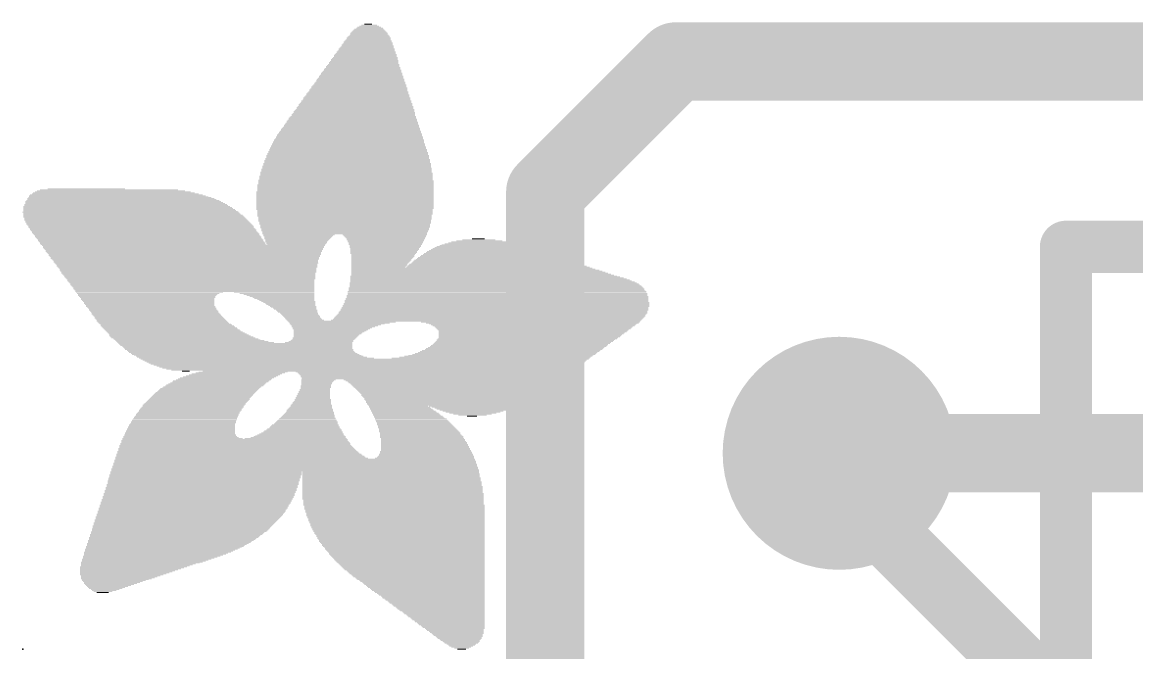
# Model space of a CAD drawing. Extents: x -9.6 to 36.9, y -15 to 36.6.
# Drawn here: x 1.522 to 5.856, y 13.067 to 15.519 of the extents above; entities that cross this region are included whole.
import ezdxf

# ---------------------------------------------------------------- set-up
doc = ezdxf.new("R2010")
doc.units = 0
for name, color, linetype in [('1', 12, 'CONTINUOUS'), ('16', 132, 'CONTINUOUS'), ('18', 110, 'CONTINUOUS'), ('21', 53, 'CONTINUOUS'), ('23', 53, 'CONTINUOUS')]:
    doc.layers.add(name, color=color, linetype=linetype)

# ---------------------------------------------------------------- blocks, each defined once
blk = doc.blocks.new('RECT')
blk.add_solid([(-0.5, -0.5), (0.5, -0.5), (-0.5, 0.5), (0.5, 0.5)])
blk = doc.blocks.new('ROUNDV')
at = {"const_width": 0.5}
blk.add_lwpolyline([(0, -0.25, 1), (0, 0.25, 1), (0, -0.25)], format="xyb", dxfattribs=at)

msp = doc.modelspace()

# ---------------------------------------------------------------- linework, layer by layer
at = {"layer": '1', "const_width": 0.3048}
for points in [[(3.556, 14.859), (4.064, 15.367)], [(4.064, 15.367), (6.892, 15.367)], [(3.556, 12.89), (3.556, 14.859)], [(4.699, 13.843), (6.384, 13.843)]]:
    msp.add_lwpolyline(points, dxfattribs=at)
at = {"layer": '1', "const_width": 0.1524}
for points in [[(4.064, 15.4432, 1), (4.064, 15.2908)], [(4.1179, 15.3131, 1), (4.0101, 15.4209)], [(3.6322, 14.859, 1), (3.4798, 14.859)], [(3.5021, 14.9129, 1), (3.6099, 14.8051)], [(4.699, 13.9192, 1), (4.699, 13.7668)]]:
    msp.add_lwpolyline(points, format="xyb", dxfattribs=at)
at = {"layer": '16', "const_width": 0.254}
for points in [[(4.699, 13.843), (4.699, 13.716)], [(4.699, 13.716), (5.715, 12.7)]]:
    msp.add_lwpolyline(points, dxfattribs=at)
at = {"layer": '16', "const_width": 0.127}
for points in [[(4.7625, 13.843, 1), (4.6355, 13.843)], [(4.7439, 13.7609, 1), (4.6541, 13.6711)], [(4.6355, 13.716, 1), (4.7625, 13.716)]]:
    msp.add_lwpolyline(points, format="xyb", dxfattribs=at)
at = {"layer": '21', "const_width": 0.2032}
for points in [[(5.581, 14.646), (9.391, 14.646)], [(5.581, 12.868), (5.581, 14.646)]]:
    msp.add_lwpolyline(points, dxfattribs=at)
at = {"layer": '21', "const_width": 0.1016}
for points in [[(5.581, 14.6968, 1), (5.581, 14.5952)], [(5.6318, 14.646, 1), (5.5302, 14.646)]]:
    msp.add_lwpolyline(points, format="xyb", dxfattribs=at)
at = {"layer": '23'}
msp.add_point((1.524, 13.081), dxfattribs=at)

# ---------------------------------------------------------------- block references
at = {"layer": '18', "xscale": 0.9064, "yscale": 0.9064}
msp.add_blockref('ROUNDV', (4.699, 13.843), dxfattribs=at)
msp.add_blockref('ROUNDV', (4.699, 13.843), dxfattribs=at)
at = {"layer": '21'}
for p, xscale, yscale in [((2.8708, 15.4775), 0.1448, 0.0038), ((2.8708, 15.4737), 0.1448, 0.0038), ((2.8709, 15.4813), 0.1371, 0.0038), ((2.8709, 15.4851), 0.1295, 0.0038), ((2.8709, 15.4889), 0.1219, 0.0038), ((2.8709, 15.4927), 0.1143, 0.0038), ((2.8728, 15.4965), 0.1029, 0.0038), ((2.8709, 15.5004), 0.0915, 0.0039), ((2.8708, 15.5042), 0.0762, 0.0038), ((2.8709, 15.508), 0.0609, 0.0038), ((2.8671, 15.5118), 0.0305, 0.0038), ((2.8633, 15.4318), 0.1981, 0.0038), ((2.8652, 15.428), 0.2019, 0.0038), ((2.8652, 15.4356), 0.1943, 0.0038), ((2.8652, 15.4432), 0.1867, 0.0038), ((2.8671, 15.4394), 0.1905, 0.0038), ((2.8671, 15.447), 0.1829, 0.0038), ((2.8671, 15.4508), 0.1753, 0.0038), ((2.869, 15.4584), 0.1715, 0.0038), ((2.869, 15.4546), 0.1715, 0.0038), ((2.8689, 15.4623), 0.1638, 0.0039), ((2.8708, 15.4661), 0.16, 0.0038), ((2.8708, 15.4699), 0.1524, 0.0038), ((2.8556, 15.3899), 0.2438, 0.0038), ((2.8556, 15.3861), 0.2438, 0.0039), ((2.8575, 15.3937), 0.24, 0.0038), ((2.8575, 15.3975), 0.2324, 0.0038), ((2.8594, 15.4051), 0.2286, 0.0038), ((2.8594, 15.4013), 0.2286, 0.0038), ((2.8594, 15.4089), 0.221, 0.0038), ((2.8613, 15.4165), 0.2172, 0.0038), ((2.8613, 15.4127), 0.2172, 0.0038), ((2.8613, 15.4203), 0.2096, 0.0038), ((2.8632, 15.4242), 0.2058, 0.0039), ((2.8461, 15.3403), 0.2934, 0.0038), ((2.846, 15.348), 0.2857, 0.0039), ((2.848, 15.3441), 0.2896, 0.0038), ((2.8479, 15.3518), 0.2819, 0.0038), ((2.8498, 15.3556), 0.2781, 0.0038), ((2.8498, 15.3632), 0.2705, 0.0038), ((2.8498, 15.3594), 0.2705, 0.0038), ((2.8518, 15.367), 0.2667, 0.0038), ((2.8518, 15.3746), 0.2591, 0.0038), ((2.8537, 15.3708), 0.2629, 0.0038), ((2.8537, 15.3784), 0.2552, 0.0038), ((2.8556, 15.3822), 0.2514, 0.0038), ((2.8384, 15.2984), 0.3391, 0.0038), ((2.8384, 15.3022), 0.3315, 0.0038), ((2.8403, 15.3099), 0.3277, 0.0039), ((2.8403, 15.306), 0.3277, 0.0038), ((2.8403, 15.3137), 0.3201, 0.0038), ((2.8422, 15.3213), 0.3163, 0.0038), ((2.8422, 15.3175), 0.3163, 0.0038), ((2.8423, 15.3251), 0.3086, 0.0038), ((2.8442, 15.3289), 0.3048, 0.0038), ((2.8442, 15.3365), 0.2972, 0.0038), ((2.8461, 15.3327), 0.301, 0.0038), ((2.8289, 15.2565), 0.381, 0.0038), ((2.8308, 15.2603), 0.3772, 0.0038), ((2.8308, 15.2679), 0.3696, 0.0038), ((2.8327, 15.2641), 0.3734, 0.0038), ((2.8328, 15.2718), 0.3657, 0.0039), ((2.8347, 15.2756), 0.3619, 0.0038), ((2.8347, 15.2832), 0.3543, 0.0038), ((2.8347, 15.2794), 0.3543, 0.0038), ((2.8366, 15.287), 0.3505, 0.0038), ((2.8366, 15.2946), 0.3429, 0.0038), ((2.8366, 15.2908), 0.3429, 0.0038), ((2.8213, 15.2146), 0.4268, 0.0038), ((2.8213, 15.2108), 0.4268, 0.0038), ((2.8214, 15.2184), 0.4191, 0.0038), ((2.8233, 15.226), 0.4153, 0.0038), ((2.8233, 15.2222), 0.4153, 0.0038), ((2.8232, 15.2298), 0.4076, 0.0038), ((2.8251, 15.2337), 0.4038, 0.0039), ((2.8251, 15.2413), 0.3962, 0.0038), ((2.827, 15.2375), 0.4, 0.0038), ((2.827, 15.2451), 0.3924, 0.0038), ((2.8289, 15.2489), 0.3886, 0.0038), ((2.8289, 15.2527), 0.381, 0.0038), ((2.8118, 15.1727), 0.4686, 0.0038), ((2.8137, 15.1689), 0.4724, 0.0038), ((2.8137, 15.1765), 0.4648, 0.0038), ((2.8156, 15.1803), 0.461, 0.0038), ((2.8156, 15.1879), 0.4534, 0.0038), ((2.8156, 15.1841), 0.4534, 0.0038), ((2.8175, 15.1917), 0.4496, 0.0038), ((2.8175, 15.1994), 0.442, 0.0038), ((2.8175, 15.1956), 0.442, 0.0039), ((2.8194, 15.2032), 0.4382, 0.0038), ((2.8194, 15.207), 0.4306, 0.0038), ((2.8041, 15.127), 0.5143, 0.0038), ((2.8041, 15.1346), 0.5067, 0.0038), ((2.806, 15.1308), 0.5105, 0.0038), ((2.806, 15.1384), 0.5029, 0.0038), ((2.806, 15.146), 0.4953, 0.0038), ((2.8079, 15.1422), 0.4991, 0.0038), ((2.8079, 15.1498), 0.4915, 0.0038), ((2.8098, 15.1536), 0.4877, 0.0038), ((2.8098, 15.1613), 0.4801, 0.0038), ((2.8098, 15.1575), 0.4801, 0.0039), ((2.8118, 15.1651), 0.4762, 0.0038), ((2.7947, 15.0813), 0.5639, 0.0039), ((2.7966, 15.0851), 0.5601, 0.0038), ((2.7966, 15.0927), 0.5525, 0.0038), ((2.7966, 15.0889), 0.5525, 0.0038), ((2.7985, 15.0965), 0.5487, 0.0038), ((2.7985, 15.1041), 0.5411, 0.0038), ((2.7985, 15.1003), 0.5411, 0.0038), ((2.8004, 15.1079), 0.5373, 0.0038), ((2.8004, 15.1117), 0.5295, 0.0038), ((2.8023, 15.1194), 0.5257, 0.0039), ((2.8023, 15.1155), 0.5257, 0.0038), ((2.8023, 15.1232), 0.5181, 0.0038), ((2.7889, 15.0393), 0.5982, 0.0038), ((2.7908, 15.047), 0.5944, 0.0038), ((2.7908, 15.0432), 0.5944, 0.0039), ((2.7909, 15.0546), 0.5867, 0.0038), ((2.7909, 15.0508), 0.5867, 0.0038), ((2.7928, 15.0622), 0.5829, 0.0038), ((2.7928, 15.0584), 0.5829, 0.0038), ((2.7928, 15.066), 0.5753, 0.0038), ((2.7947, 15.0736), 0.5715, 0.0038), ((2.7947, 15.0698), 0.5715, 0.0038), ((2.7947, 15.0774), 0.5639, 0.0038), ((2.787, 15.0012), 0.6324, 0.0038), ((2.787, 14.9974), 0.6324, 0.0038), ((2.787, 14.9936), 0.6324, 0.0038), ((2.787, 15.0089), 0.6248, 0.0038), ((2.787, 15.0051), 0.6248, 0.0039), ((2.787, 15.0165), 0.6172, 0.0038), ((2.7889, 15.0127), 0.621, 0.0038), ((2.7889, 15.0241), 0.6134, 0.0038), ((2.7889, 15.0203), 0.6134, 0.0038), ((2.7889, 15.0317), 0.6058, 0.0038), ((2.7889, 15.0279), 0.6058, 0.0038), ((2.7908, 15.0355), 0.602, 0.0038), ((2.7832, 14.9593), 0.6554, 0.0038), ((2.7832, 14.9555), 0.6554, 0.0038), ((2.7851, 14.9517), 0.6592, 0.0038), ((2.7852, 14.9708), 0.6515, 0.0038), ((2.7852, 14.967), 0.6515, 0.0039), ((2.7852, 14.9631), 0.6515, 0.0038), ((2.7852, 14.9822), 0.6439, 0.0038), ((2.7852, 14.9784), 0.6439, 0.0038), ((2.7852, 14.9746), 0.6439, 0.0038), ((2.7851, 14.9898), 0.6362, 0.0038), ((2.7871, 14.986), 0.6401, 0.0038), ((2.7813, 14.9212), 0.6744, 0.0038), ((2.7813, 14.9174), 0.6744, 0.0038), ((2.7813, 14.9136), 0.6744, 0.0038), ((2.7813, 14.9098), 0.6744, 0.0038), ((2.7813, 14.9365), 0.6668, 0.0038), ((2.7832, 14.9327), 0.6706, 0.0038), ((2.7832, 14.9289), 0.6706, 0.0039), ((2.7832, 14.925), 0.6706, 0.0038), ((2.7832, 14.9479), 0.663, 0.0038), ((2.7832, 14.9441), 0.663, 0.0038), ((2.7832, 14.9403), 0.663, 0.0038), ((1.8669, 14.8641), 0.5754, 0.0038), ((1.8593, 14.8679), 0.5372, 0.0038), ((1.7717, 14.8717), 0.3009, 0.0038), ((2.7794, 14.8869), 0.6858, 0.0038), ((2.7794, 14.8831), 0.6858, 0.0038), ((2.7794, 14.8793), 0.6858, 0.0038), ((2.7794, 14.8755), 0.6858, 0.0038), ((2.7794, 14.8717), 0.6858, 0.0038), ((2.7794, 14.8679), 0.6858, 0.0038), ((2.7794, 14.8641), 0.6858, 0.0038), ((2.7794, 14.906), 0.6782, 0.0038), ((2.7813, 14.9022), 0.682, 0.0038), ((2.7813, 14.8984), 0.682, 0.0038), ((2.7813, 14.8946), 0.682, 0.0038), ((2.7813, 14.8908), 0.682, 0.0039), ((1.9145, 14.8222), 0.762, 0.0038), ((1.9126, 14.826), 0.7506, 0.0038), ((1.905, 14.8336), 0.7278, 0.0038), ((1.9088, 14.8298), 0.7354, 0.0038), ((1.9012, 14.8374), 0.7124, 0.0038), ((1.8917, 14.845), 0.6858, 0.0038), ((1.8974, 14.8412), 0.6972, 0.0038), ((1.8879, 14.8488), 0.6705, 0.0038), ((1.8841, 14.8527), 0.6477, 0.0039), ((1.8784, 14.8565), 0.6287, 0.0038), ((1.8745, 14.8603), 0.6058, 0.0038), ((2.7775, 14.8603), 0.6896, 0.0038), ((2.7775, 14.8565), 0.6896, 0.0038), ((2.7775, 14.8527), 0.6896, 0.0039), ((2.7775, 14.8488), 0.6896, 0.0038), ((2.7775, 14.845), 0.6896, 0.0038), ((2.7775, 14.8412), 0.6896, 0.0038), ((2.7775, 14.8374), 0.6896, 0.0038), ((2.7775, 14.8336), 0.6896, 0.0038), ((2.7775, 14.8298), 0.6896, 0.0038), ((2.7775, 14.826), 0.6896, 0.0038), ((2.7775, 14.8222), 0.6896, 0.0038), ((1.9431, 14.7803), 0.842, 0.0038), ((1.9279, 14.8031), 0.8039, 0.0038), ((1.9317, 14.7993), 0.8115, 0.0038), ((1.9336, 14.7955), 0.8153, 0.0038), ((1.9374, 14.7917), 0.823, 0.0038), ((1.9393, 14.7879), 0.8268, 0.0038), ((1.9431, 14.7841), 0.8344, 0.0038), ((1.9241, 14.8107), 0.7887, 0.0038), ((1.926, 14.8069), 0.7925, 0.0038), ((1.9183, 14.8184), 0.7696, 0.0038), ((1.9222, 14.8146), 0.7773, 0.0039), ((2.7775, 14.8184), 0.6896, 0.0038), ((2.7775, 14.8146), 0.6896, 0.0039), ((2.7775, 14.8107), 0.6896, 0.0038), ((2.7775, 14.8069), 0.6896, 0.0038), ((2.7775, 14.8031), 0.6896, 0.0038), ((2.7775, 14.7993), 0.6896, 0.0038), ((2.7775, 14.7955), 0.6896, 0.0038), ((2.7756, 14.7917), 0.6858, 0.0038), ((2.7775, 14.7879), 0.682, 0.0038), ((2.7775, 14.7841), 0.682, 0.0038), ((2.7775, 14.7803), 0.682, 0.0038), ((1.9469, 14.7765), 0.842, 0.0039), ((1.9488, 14.7726), 0.8458, 0.0038), ((1.9526, 14.7688), 0.8534, 0.0038), ((1.9546, 14.765), 0.8573, 0.0038), ((1.9565, 14.7612), 0.8611, 0.0038), ((1.9603, 14.7574), 0.8611, 0.0038), ((1.9622, 14.7536), 0.8649, 0.0038), ((1.9641, 14.7498), 0.8687, 0.0038), ((1.9679, 14.746), 0.8687, 0.0038), ((1.9698, 14.7422), 0.8725, 0.0038), ((1.9736, 14.7384), 0.8725, 0.0039), ((1.9755, 14.7345), 0.8763, 0.0038), ((2.7775, 14.7765), 0.682, 0.0039), ((2.7775, 14.7726), 0.682, 0.0038), ((2.7756, 14.7688), 0.6782, 0.0038), ((2.7756, 14.765), 0.6782, 0.0038), ((2.7775, 14.7612), 0.6744, 0.0038), ((2.7775, 14.7574), 0.6744, 0.0038), ((2.7775, 14.7536), 0.6744, 0.0038), ((2.7756, 14.7498), 0.6706, 0.0038), ((2.7756, 14.746), 0.6706, 0.0038), ((2.7775, 14.7422), 0.6668, 0.0038), ((2.7775, 14.7384), 0.6668, 0.0039), ((2.7756, 14.7345), 0.663, 0.0038), ((1.9793, 14.7307), 0.8763, 0.0038), ((1.9832, 14.7269), 0.8763, 0.0038), ((1.9832, 14.7231), 0.8763, 0.0038), ((1.9869, 14.7193), 0.8763, 0.0038), ((1.9908, 14.7155), 0.8763, 0.0038), ((1.9927, 14.7117), 0.8801, 0.0038), ((1.9946, 14.7079), 0.8763, 0.0038), ((1.9984, 14.7041), 0.8763, 0.0038), ((2.0003, 14.7003), 0.8801, 0.0039), ((2.004, 14.6964), 0.8801, 0.0038), ((2.0059, 14.6926), 0.8763, 0.0038), ((2.7755, 14.7193), 0.6553, 0.0038), ((2.7775, 14.7307), 0.6592, 0.0038), ((2.7775, 14.7269), 0.6592, 0.0038), ((2.7775, 14.7231), 0.6592, 0.0038), ((2.7774, 14.7155), 0.6515, 0.0038), ((2.7774, 14.7117), 0.6515, 0.0038), ((2.7755, 14.7079), 0.6477, 0.0038), ((2.7774, 14.7041), 0.6439, 0.0038), ((2.7755, 14.7003), 0.6401, 0.0039), ((2.7755, 14.6964), 0.6401, 0.0038), ((2.5985, 14.6926), 0.2781, 0.0038), ((2.9318, 14.6926), 0.3276, 0.0038), ((2.0097, 14.6888), 0.8763, 0.0038), ((2.0116, 14.685), 0.8801, 0.0038), ((2.0135, 14.6812), 0.8763, 0.0038), ((2.0173, 14.6774), 0.8763, 0.0038), ((2.0213, 14.6736), 0.8763, 0.0038), ((2.0213, 14.6698), 0.8763, 0.0038), ((2.0251, 14.666), 0.8763, 0.0038), ((2.0289, 14.6622), 0.8763, 0.0039), ((2.0289, 14.6583), 0.8763, 0.0038), ((2.0327, 14.6545), 0.8763, 0.0038), ((2.1488, 14.6507), 1.1011, 0.0038), ((2.1488, 14.6469), 1.0935, 0.0038), ((2.5947, 14.6888), 0.2705, 0.0038), ((2.5947, 14.685), 0.2629, 0.0038), ((2.5927, 14.6812), 0.259, 0.0038), ((2.5908, 14.6774), 0.2552, 0.0038), ((2.5908, 14.6736), 0.2476, 0.0038), ((2.5889, 14.6698), 0.2438, 0.0038), ((2.587, 14.666), 0.24, 0.0038), ((2.5889, 14.6622), 0.2362, 0.0039), ((2.587, 14.6583), 0.2324, 0.0038), ((2.587, 14.6545), 0.2248, 0.0038), ((2.9318, 14.6888), 0.32, 0.0038), ((2.9337, 14.685), 0.3162, 0.0038), ((2.9337, 14.6812), 0.3086, 0.0038), ((2.9356, 14.6774), 0.3048, 0.0038), ((2.9337, 14.6736), 0.301, 0.0038), ((2.9356, 14.6698), 0.2972, 0.0038), ((2.9337, 14.666), 0.2934, 0.0038), ((2.9356, 14.6622), 0.2896, 0.0039), ((2.9337, 14.6583), 0.2858, 0.0038), ((2.9337, 14.6545), 0.2858, 0.0038), ((2.9337, 14.6507), 0.2782, 0.0038), ((2.9337, 14.6469), 0.2782, 0.0038), ((3.3052, 14.6469), 0.3429, 0.0038), ((3.3052, 14.6507), 0.32, 0.0038), ((3.3033, 14.6545), 0.301, 0.0038), ((3.3033, 14.6583), 0.2781, 0.0038), ((3.3033, 14.6622), 0.2477, 0.0039), ((3.2995, 14.666), 0.2171, 0.0038), ((3.2995, 14.6698), 0.1791, 0.0038), ((3.2976, 14.6736), 0.1295, 0.0038), ((3.2957, 14.6774), 0.0495, 0.0038), ((2.1488, 14.6431), 1.0935, 0.0038), ((2.1488, 14.6393), 1.0859, 0.0038), ((2.1507, 14.6355), 1.0821, 0.0038), ((2.1507, 14.6317), 1.0745, 0.0038), ((2.1507, 14.6279), 1.0745, 0.0038), ((2.1507, 14.6241), 1.0668, 0.0039), ((2.1526, 14.6202), 1.0629, 0.0038), ((2.1545, 14.6164), 1.0591, 0.0038), ((2.1526, 14.6126), 1.0553, 0.0038), ((2.1545, 14.6088), 1.0515, 0.0038), ((2.1545, 14.605), 1.0439, 0.0038), ((2.9318, 14.6431), 0.2744, 0.0038), ((2.9318, 14.6393), 0.2667, 0.0038), ((2.9318, 14.6355), 0.2667, 0.0038), ((2.9299, 14.6317), 0.2629, 0.0038), ((2.928, 14.6279), 0.2591, 0.0038), ((2.928, 14.6241), 0.2591, 0.0039), ((2.9261, 14.6202), 0.2553, 0.0038), ((2.9261, 14.6164), 0.2476, 0.0038), ((2.9242, 14.6126), 0.2438, 0.0038), ((2.9242, 14.6088), 0.2438, 0.0038), ((2.9223, 14.605), 0.24, 0.0038), ((3.3357, 14.605), 0.5487, 0.0038), ((3.3338, 14.6088), 0.5295, 0.0038), ((3.3281, 14.6126), 0.5105, 0.0038), ((3.3262, 14.6164), 0.4915, 0.0038), ((3.3223, 14.6202), 0.4762, 0.0038), ((3.3204, 14.6241), 0.4572, 0.0039), ((3.3166, 14.6279), 0.442, 0.0038), ((3.3147, 14.6317), 0.423, 0.0038), ((3.3128, 14.6355), 0.4038, 0.0038), ((3.3109, 14.6393), 0.3848, 0.0038), ((3.3071, 14.6431), 0.362, 0.0038), ((2.1545, 14.6012), 1.0439, 0.0038), ((2.1564, 14.5974), 1.0401, 0.0038), ((2.1564, 14.5936), 1.0325, 0.0038), ((2.1583, 14.5898), 1.0287, 0.0038), ((2.1583, 14.586), 1.0287, 0.0039), ((2.1603, 14.5821), 1.0249, 0.0038), ((2.1603, 14.5783), 1.0173, 0.0038), ((2.1622, 14.5745), 1.0135, 0.0038), ((2.1622, 14.5707), 1.0135, 0.0038), ((2.1641, 14.5669), 1.0096, 0.0038), ((2.1641, 14.5631), 1.002, 0.0038), ((2.9146, 14.586), 0.2247, 0.0039), ((2.9127, 14.5821), 0.2209, 0.0038), ((2.9108, 14.5783), 0.2171, 0.0038), ((2.9108, 14.5745), 0.2171, 0.0038), ((2.9089, 14.5707), 0.2133, 0.0038), ((2.9204, 14.6012), 0.2362, 0.0038), ((2.9185, 14.5974), 0.2324, 0.0038), ((2.9185, 14.5936), 0.2324, 0.0038), ((2.9166, 14.5898), 0.2286, 0.0038), ((2.9071, 14.5669), 0.2095, 0.0038), ((3.2709, 14.5631), 0.9372, 0.0038), ((3.3719, 14.5669), 0.7125, 0.0038), ((3.3681, 14.5707), 0.6973, 0.0038), ((3.3642, 14.5745), 0.682, 0.0038), ((3.3604, 14.5783), 0.6668, 0.0038), ((3.3586, 14.5821), 0.6477, 0.0038), ((3.3528, 14.586), 0.6286, 0.0039), ((3.349, 14.5898), 0.6134, 0.0038), ((3.3452, 14.5936), 0.5982, 0.0038), ((3.3433, 14.5974), 0.5791, 0.0038), ((3.3395, 14.6012), 0.5639, 0.0038), ((2.166, 14.5593), 0.9982, 0.0038), ((2.166, 14.5555), 0.9982, 0.0038), ((2.1679, 14.5517), 0.9944, 0.0038), ((2.1698, 14.5479), 0.9906, 0.0039), ((2.1679, 14.544), 0.9868, 0.0038), ((2.1698, 14.5402), 0.983, 0.0038), ((2.1717, 14.5364), 0.9792, 0.0038), ((2.1736, 14.5326), 0.9754, 0.0038), ((2.1736, 14.5288), 0.9754, 0.0038), ((2.1755, 14.525), 0.9716, 0.0038), ((2.1774, 14.5212), 0.9678, 0.0038), ((2.1774, 14.5174), 0.9601, 0.0038), ((3.3166, 14.5326), 1.0364, 0.0038), ((3.3223, 14.5288), 1.0478, 0.0038), ((3.3299, 14.525), 1.063, 0.0038), ((3.3357, 14.5212), 1.0745, 0.0038), ((3.3414, 14.5174), 1.0859, 0.0038), ((3.2766, 14.5593), 0.9486, 0.0038), ((3.3014, 14.544), 0.9982, 0.0038), ((3.3071, 14.5402), 1.0096, 0.0038), ((3.3128, 14.5364), 1.021, 0.0038), ((3.2843, 14.5555), 0.9639, 0.0038), ((3.29, 14.5517), 0.9753, 0.0038), ((3.2957, 14.5479), 0.9867, 0.0039), ((2.1774, 14.5136), 0.9601, 0.0038), ((2.1793, 14.5098), 0.9563, 0.0039), ((2.1812, 14.5059), 0.9525, 0.0038), ((2.1831, 14.5021), 0.9487, 0.0038), ((2.1831, 14.4983), 0.9487, 0.0038), ((2.185, 14.4945), 0.9449, 0.0038), ((2.1869, 14.4907), 0.9411, 0.0038), ((2.1888, 14.4869), 0.9373, 0.0038), ((2.1888, 14.4831), 0.9373, 0.0038), ((2.1907, 14.4793), 0.9335, 0.0038), ((2.1926, 14.4755), 0.9297, 0.0038), ((3.3642, 14.4869), 1.1468, 0.0038), ((3.3661, 14.4831), 1.1506, 0.0038), ((3.3661, 14.4793), 1.1506, 0.0038), ((3.3681, 14.4755), 1.1545, 0.0038), ((3.3528, 14.5059), 1.1164, 0.0038), ((3.3566, 14.5021), 1.124, 0.0038), ((3.3585, 14.4983), 1.1278, 0.0038), ((3.3623, 14.4945), 1.1354, 0.0038), ((3.3642, 14.4907), 1.1392, 0.0038), ((3.3452, 14.5136), 1.0935, 0.0038), ((3.3509, 14.5098), 1.1049, 0.0039), ((2.1926, 14.4717), 0.9297, 0.0039), ((2.0173, 14.4678), 0.5715, 0.0038), ((2.0117, 14.464), 0.5524, 0.0038), ((2.0098, 14.4602), 0.541, 0.0038), ((2.0079, 14.4564), 0.5372, 0.0038), ((2.0079, 14.4526), 0.5296, 0.0038), ((2.0098, 14.4488), 0.5258, 0.0038), ((2.0098, 14.445), 0.5182, 0.0038), ((2.0098, 14.4412), 0.5182, 0.0038), ((2.0117, 14.4374), 0.5144, 0.0038), ((2.0136, 14.4336), 0.5106, 0.0039), ((2.5013, 14.4678), 0.3124, 0.0038), ((2.5127, 14.464), 0.2896, 0.0038), ((2.5204, 14.4602), 0.2743, 0.0038), ((2.5261, 14.4564), 0.2629, 0.0038), ((2.5318, 14.4526), 0.2515, 0.0038), ((2.5375, 14.4488), 0.2401, 0.0038), ((2.5413, 14.445), 0.2324, 0.0038), ((2.547, 14.4412), 0.221, 0.0038), ((2.5508, 14.4374), 0.2134, 0.0038), ((2.5565, 14.4336), 0.2096, 0.0039), ((3.3662, 14.4374), 1.1811, 0.0038), ((3.3662, 14.4336), 1.1811, 0.0039), ((3.3681, 14.445), 1.1773, 0.0038), ((3.3681, 14.4412), 1.1773, 0.0038), ((3.3681, 14.4564), 1.1697, 0.0038), ((3.37, 14.4526), 1.1735, 0.0038), ((3.37, 14.4488), 1.1735, 0.0038), ((3.3681, 14.4717), 1.1621, 0.0039), ((3.3681, 14.4678), 1.1621, 0.0038), ((3.37, 14.464), 1.1659, 0.0038), ((3.37, 14.4602), 1.1659, 0.0038), ((2.0155, 14.4297), 0.5068, 0.0038), ((2.0155, 14.4259), 0.5068, 0.0038), ((2.0174, 14.4221), 0.503, 0.0038), ((2.0193, 14.4183), 0.4992, 0.0038), ((2.0212, 14.4145), 0.503, 0.0038), ((2.0232, 14.4107), 0.4991, 0.0038), ((2.027, 14.4069), 0.4991, 0.0038), ((2.0289, 14.4031), 0.4953, 0.0038), ((2.0308, 14.3993), 0.4991, 0.0038), ((2.0346, 14.3955), 0.4991, 0.0039), ((2.0365, 14.3916), 0.4953, 0.0038), ((2.0402, 14.3878), 0.4953, 0.0038), ((2.5604, 14.4297), 0.2019, 0.0038), ((2.5642, 14.4259), 0.1943, 0.0038), ((2.5661, 14.4221), 0.1905, 0.0038), ((2.5699, 14.4183), 0.1829, 0.0038), ((2.5756, 14.4145), 0.1791, 0.0038), ((2.5775, 14.4107), 0.1753, 0.0038), ((2.5813, 14.4069), 0.1676, 0.0038), ((2.5832, 14.4031), 0.1638, 0.0038), ((2.5889, 14.3993), 0.16, 0.0038), ((2.5908, 14.3955), 0.1562, 0.0039), ((2.5927, 14.3916), 0.1524, 0.0038), ((2.5984, 14.3878), 0.1486, 0.0038), ((3.3528, 14.3916), 1.2002, 0.0038), ((3.3528, 14.3878), 1.2002, 0.0038), ((3.3547, 14.3955), 1.1964, 0.0039), ((3.3585, 14.4031), 1.1964, 0.0038), ((3.3585, 14.3993), 1.1964, 0.0038), ((3.3605, 14.4107), 1.1925, 0.0038), ((3.3605, 14.4069), 1.1925, 0.0038), ((3.3643, 14.4183), 1.1925, 0.0038), ((3.3643, 14.4145), 1.1925, 0.0038), ((3.3662, 14.4259), 1.1887, 0.0038), ((3.3662, 14.4221), 1.1887, 0.0038), ((3.3681, 14.4297), 1.1849, 0.0038), ((2.0421, 14.384), 0.4991, 0.0038), ((2.0459, 14.3802), 0.4991, 0.0038), ((2.0497, 14.3764), 0.4991, 0.0038), ((2.0535, 14.3726), 0.4991, 0.0038), ((2.0555, 14.3688), 0.503, 0.0038), ((2.0593, 14.365), 0.503, 0.0038), ((2.0632, 14.3612), 0.5029, 0.0038), ((2.0651, 14.3574), 0.5067, 0.0039), ((2.0689, 14.3535), 0.5067, 0.0038), ((2.0726, 14.3497), 0.5067, 0.0038), ((2.0783, 14.3459), 0.5105, 0.0038), ((2.6003, 14.384), 0.1448, 0.0038), ((2.6041, 14.3802), 0.1448, 0.0038), ((2.608, 14.3764), 0.1447, 0.0038), ((2.6099, 14.3726), 0.1409, 0.0038), ((2.6137, 14.3688), 0.1409, 0.0038), ((2.6175, 14.365), 0.141, 0.0038), ((2.6232, 14.3612), 0.1448, 0.0038), ((3.2404, 14.3574), 1.3716, 0.0039), ((2.7661, 14.3535), 0.4153, 0.0038), ((2.7565, 14.3497), 0.3886, 0.0038), ((2.747, 14.3459), 0.3696, 0.0038), ((3.3261, 14.3612), 1.2078, 0.0038), ((3.3319, 14.365), 1.2039, 0.0038), ((3.3357, 14.3688), 1.2039, 0.0038), ((3.3395, 14.3726), 1.2039, 0.0038), ((3.3433, 14.3764), 1.204, 0.0038), ((3.3452, 14.3802), 1.2002, 0.0038), ((3.349, 14.384), 1.2002, 0.0038), ((3.4976, 14.3535), 0.8496, 0.0038), ((3.5052, 14.3497), 0.8268, 0.0038), ((3.5071, 14.3459), 0.8078, 0.0038), ((2.0821, 14.3421), 0.5105, 0.0038), ((2.086, 14.3383), 0.5182, 0.0038), ((2.0898, 14.3345), 0.5182, 0.0038), ((2.0955, 14.3307), 0.522, 0.0038), ((2.0993, 14.3269), 0.522, 0.0038), ((2.105, 14.3231), 0.5258, 0.0038), ((2.1088, 14.3193), 0.5258, 0.0039), ((2.1145, 14.3154), 0.5295, 0.0038), ((2.1203, 14.3116), 0.5334, 0.0038), ((2.126, 14.3078), 0.5372, 0.0038), ((2.1317, 14.304), 0.541, 0.0038), ((2.1355, 14.3002), 0.5486, 0.0038), ((2.7413, 14.3421), 0.3506, 0.0038), ((2.7374, 14.3383), 0.3353, 0.0038), ((2.7318, 14.3345), 0.3239, 0.0038), ((2.728, 14.3307), 0.3086, 0.0038), ((2.7242, 14.3269), 0.3009, 0.0038), ((2.7051, 14.304), 0.2552, 0.0038), ((2.7032, 14.3002), 0.2514, 0.0038), ((2.7223, 14.3231), 0.2895, 0.0038), ((2.7185, 14.3193), 0.2819, 0.0039), ((2.7147, 14.3154), 0.2743, 0.0038), ((2.7109, 14.3116), 0.2667, 0.0038), ((2.709, 14.3078), 0.2629, 0.0038), ((3.5091, 14.3421), 0.7963, 0.0038), ((3.5109, 14.3383), 0.7848, 0.0038), ((3.5109, 14.3345), 0.7696, 0.0038), ((3.5109, 14.3307), 0.762, 0.0038), ((3.5109, 14.3269), 0.7544, 0.0038), ((3.509, 14.3231), 0.743, 0.0038), ((3.509, 14.3193), 0.7354, 0.0039), ((3.5071, 14.3154), 0.7316, 0.0038), ((3.5032, 14.3116), 0.7239, 0.0038), ((3.5013, 14.3078), 0.7201, 0.0038), ((3.4976, 14.304), 0.7125, 0.0038), ((3.4957, 14.3002), 0.7087, 0.0038), ((2.1431, 14.2964), 0.5563, 0.0038), ((2.1488, 14.2926), 0.5601, 0.0038), ((2.1583, 14.2888), 0.5639, 0.0038), ((2.1641, 14.285), 0.5677, 0.0038), ((2.1736, 14.2812), 0.5792, 0.0039), ((2.1831, 14.2773), 0.5905, 0.0038), ((2.1965, 14.2735), 0.6096, 0.0038), ((2.3508, 14.2697), 0.9106, 0.0038), ((2.3527, 14.2659), 0.9068, 0.0038), ((2.3546, 14.2621), 0.903, 0.0038), ((2.3584, 14.2583), 0.8954, 0.0038), ((2.6747, 14.2735), 0.2629, 0.0038), ((2.6842, 14.2773), 0.2515, 0.0038), ((2.688, 14.2812), 0.2439, 0.0039), ((2.6918, 14.285), 0.2439, 0.0038), ((2.6975, 14.2926), 0.2476, 0.0038), ((2.6956, 14.2888), 0.2438, 0.0038), ((2.7013, 14.2964), 0.2476, 0.0038), ((3.45, 14.2583), 0.6858, 0.0038), ((3.4538, 14.2621), 0.6858, 0.0038), ((3.4595, 14.2659), 0.682, 0.0038), ((3.4652, 14.2697), 0.6858, 0.0038), ((3.469, 14.2735), 0.6858, 0.0038), ((3.4747, 14.2773), 0.6896, 0.0038), ((3.4804, 14.285), 0.6934, 0.0038), ((3.4785, 14.2812), 0.6896, 0.0039), ((3.4862, 14.2888), 0.6973, 0.0038), ((3.4938, 14.2964), 0.7049, 0.0038), ((3.49, 14.2926), 0.6973, 0.0038), ((2.3603, 14.2545), 0.8916, 0.0038), ((2.3622, 14.2507), 0.8878, 0.0038), ((2.366, 14.2469), 0.8878, 0.0038), ((2.3699, 14.2431), 0.8801, 0.0039), ((2.3737, 14.2392), 0.8801, 0.0038), ((2.3775, 14.2354), 0.8801, 0.0038), ((2.3851, 14.2316), 0.8801, 0.0038), ((2.3908, 14.2278), 0.8839, 0.0038), ((2.3984, 14.224), 0.884, 0.0038), ((2.4061, 14.2202), 0.8839, 0.0038), ((2.4156, 14.2164), 0.8953, 0.0038), ((3.3604, 14.2164), 0.743, 0.0038), ((3.3738, 14.2202), 0.7315, 0.0038), ((3.3833, 14.224), 0.7201, 0.0038), ((3.3947, 14.2278), 0.7124, 0.0038), ((3.4024, 14.2316), 0.7049, 0.0038), ((3.41, 14.2354), 0.6973, 0.0038), ((3.4176, 14.2392), 0.6972, 0.0038), ((3.4233, 14.2431), 0.6934, 0.0039), ((3.4328, 14.2469), 0.6896, 0.0038), ((3.4366, 14.2507), 0.6896, 0.0038), ((3.4423, 14.2545), 0.6858, 0.0038), ((2.4327, 14.2126), 0.9144, 0.0038), ((2.8537, 14.2088), 1.7412, 0.0038), ((2.8537, 14.205), 1.726, 0.0039), ((2.8556, 14.2011), 1.7145, 0.0038), ((2.8575, 14.1973), 1.703, 0.0038), ((2.8575, 14.1935), 1.6878, 0.0038), ((2.8594, 14.1897), 1.6764, 0.0038), ((2.8613, 14.1859), 1.6574, 0.0038), ((2.8652, 14.1821), 1.6421, 0.0038), ((2.869, 14.1783), 1.6269, 0.0038), ((2.8708, 14.1745), 1.6078, 0.0038), ((2.8765, 14.1707), 1.5887, 0.0038), ((3.3433, 14.2126), 0.7696, 0.0038), ((2.8822, 14.1669), 1.5621, 0.0039), ((2.3051, 14.1288), 0.3695, 0.0039), ((2.3108, 14.1326), 0.3657, 0.0038), ((2.3184, 14.1364), 0.3658, 0.0038), ((2.1583, 14.163), 0.0305, 0.0038), ((2.3279, 14.1402), 0.362, 0.0038), ((2.3375, 14.144), 0.3581, 0.0038), ((2.347, 14.1478), 0.3543, 0.0038), ((2.3565, 14.1516), 0.3505, 0.0038), ((2.3699, 14.1554), 0.3467, 0.0038), ((2.3813, 14.1592), 0.3467, 0.0038), ((2.9413, 14.163), 1.4364, 0.0038), ((3.1204, 14.1592), 1.0706, 0.0038), ((3.1204, 14.1554), 1.0554, 0.0038), ((3.1204, 14.1516), 1.0478, 0.0038), ((3.1185, 14.1478), 1.0363, 0.0038), ((3.1185, 14.144), 1.0287, 0.0038), ((3.1166, 14.1402), 1.0249, 0.0038), ((3.1147, 14.1364), 1.0135, 0.0038), ((3.1128, 14.1326), 1.0097, 0.0038), ((2.6746, 14.1288), 0.1334, 0.0039), ((3.1928, 14.1288), 0.842, 0.0039), ((2.2441, 14.0868), 0.3848, 0.0038), ((2.2479, 14.0907), 0.3848, 0.0039), ((2.2517, 14.0945), 0.3848, 0.0038), ((2.2574, 14.0983), 0.381, 0.0038), ((2.2612, 14.1021), 0.381, 0.0038), ((2.2689, 14.1059), 0.381, 0.0038), ((2.2727, 14.1097), 0.381, 0.0038), ((2.2784, 14.1135), 0.3772, 0.0038), ((2.2841, 14.1173), 0.3734, 0.0038), ((2.2917, 14.1211), 0.3734, 0.0038), ((2.2955, 14.1249), 0.3734, 0.0038), ((2.6594, 14.0907), 0.1181, 0.0039), ((2.6594, 14.0868), 0.1181, 0.0038), ((2.6631, 14.1059), 0.1181, 0.0038), ((2.6631, 14.1021), 0.1181, 0.0038), ((2.6631, 14.0983), 0.1181, 0.0038), ((2.6613, 14.0945), 0.1143, 0.0038), ((2.6708, 14.1249), 0.1258, 0.0038), ((2.6689, 14.1211), 0.122, 0.0038), ((2.667, 14.1173), 0.1182, 0.0038), ((2.667, 14.1135), 0.1182, 0.0038), ((2.665, 14.1097), 0.1143, 0.0038), ((3.1928, 14.1249), 0.8268, 0.0038), ((3.1947, 14.1211), 0.8154, 0.0038), ((3.1928, 14.1173), 0.8039, 0.0038), ((3.1947, 14.1135), 0.7925, 0.0038), ((3.1947, 14.1097), 0.7848, 0.0038), ((3.1928, 14.1059), 0.7734, 0.0038), ((3.1928, 14.1021), 0.7658, 0.0038), ((3.1909, 14.0983), 0.7544, 0.0038), ((3.1909, 14.0945), 0.7468, 0.0038), ((3.1909, 14.0907), 0.7391, 0.0039), ((3.189, 14.0868), 0.7277, 0.0038), ((2.1984, 14.0411), 0.3924, 0.0038), ((2.2022, 14.0449), 0.3924, 0.0038), ((2.206, 14.0487), 0.3924, 0.0038), ((2.2098, 14.0526), 0.3924, 0.0039), ((2.2117, 14.0564), 0.3886, 0.0038), ((2.2155, 14.0602), 0.3886, 0.0038), ((2.2193, 14.064), 0.3886, 0.0038), ((2.2231, 14.0678), 0.3886, 0.0038), ((2.2269, 14.0716), 0.3887, 0.0038), ((2.2308, 14.0754), 0.3887, 0.0038), ((2.2346, 14.0792), 0.3886, 0.0038), ((2.2403, 14.083), 0.3848, 0.0038), ((2.648, 14.0411), 0.1485, 0.0038), ((2.6499, 14.0449), 0.1447, 0.0038), ((2.6518, 14.0526), 0.1409, 0.0039), ((2.6518, 14.0487), 0.1409, 0.0038), ((2.6518, 14.0602), 0.1333, 0.0038), ((2.6518, 14.0564), 0.1333, 0.0038), ((2.6537, 14.0678), 0.1295, 0.0038), ((2.6537, 14.064), 0.1295, 0.0038), ((2.6556, 14.0754), 0.1257, 0.0038), ((2.6556, 14.0716), 0.1257, 0.0038), ((2.6575, 14.083), 0.1219, 0.0038), ((2.6575, 14.0792), 0.1219, 0.0038), ((3.189, 14.083), 0.7201, 0.0038), ((3.189, 14.0792), 0.7125, 0.0038), ((3.1871, 14.0754), 0.7011, 0.0038), ((3.1871, 14.0716), 0.6934, 0.0038), ((3.1833, 14.0678), 0.6858, 0.0038), ((3.1814, 14.064), 0.6743, 0.0038), ((3.1814, 14.0602), 0.6667, 0.0038), ((3.1795, 14.0564), 0.6553, 0.0038), ((3.1757, 14.0526), 0.6477, 0.0039), ((3.1738, 14.0487), 0.6363, 0.0038), ((3.1718, 14.0449), 0.6248, 0.0038), ((3.1699, 14.0411), 0.621, 0.0038), ((2.1679, 13.9992), 0.4, 0.0038), ((2.1698, 14.003), 0.3962, 0.0038), ((2.1755, 14.0106), 0.4, 0.0038), ((2.1736, 14.0068), 0.3962, 0.0038), ((2.1774, 14.0145), 0.3962, 0.0039), ((2.1812, 14.0183), 0.3962, 0.0038), ((2.185, 14.0221), 0.3963, 0.0038), ((2.1888, 14.0297), 0.3963, 0.0038), ((2.1869, 14.0259), 0.3925, 0.0038), ((2.1926, 14.0335), 0.3963, 0.0038), ((2.1946, 14.0373), 0.3925, 0.0038), ((2.6385, 13.9992), 0.1905, 0.0038), ((2.6404, 14.003), 0.1867, 0.0038), ((2.6404, 14.0106), 0.1791, 0.0038), ((2.6404, 14.0068), 0.1791, 0.0038), ((2.6423, 14.0145), 0.1753, 0.0039), ((2.6423, 14.0183), 0.1677, 0.0038), ((2.6442, 14.0221), 0.1639, 0.0038), ((2.6461, 14.0297), 0.1601, 0.0038), ((2.6461, 14.0259), 0.1601, 0.0038), ((2.646, 14.0335), 0.1524, 0.0038), ((2.648, 14.0373), 0.1485, 0.0038), ((3.1661, 14.0373), 0.6058, 0.0038), ((3.1623, 14.0335), 0.5982, 0.0038), ((3.1604, 14.0297), 0.5868, 0.0038), ((2.9851, 14.0259), 0.2286, 0.0038), ((2.9889, 14.0221), 0.2363, 0.0038), ((2.9928, 14.0183), 0.2363, 0.0038), ((2.9966, 14.0145), 0.2439, 0.0039), ((3.0004, 14.0106), 0.2438, 0.0038), ((3.0042, 14.0068), 0.2514, 0.0038), ((3.008, 14.003), 0.2514, 0.0038), ((3.0118, 13.9992), 0.259, 0.0038), ((3.2747, 14.0259), 0.3429, 0.0038), ((3.2747, 14.0221), 0.32, 0.0038), ((3.2766, 14.0183), 0.301, 0.0038), ((3.2747, 14.0145), 0.282, 0.0039), ((3.2747, 14.0106), 0.259, 0.0038), ((3.2747, 14.0068), 0.2362, 0.0038), ((3.2747, 14.003), 0.2134, 0.0038), ((3.2747, 13.9992), 0.1828, 0.0038), ((2.1431, 13.9535), 0.4115, 0.0038), ((2.145, 13.9573), 0.4077, 0.0038), ((2.1488, 13.9649), 0.4077, 0.0038), ((2.1488, 13.9611), 0.4077, 0.0038), ((2.1526, 13.9725), 0.4077, 0.0038), ((2.1507, 13.9687), 0.4039, 0.0038), ((2.1545, 13.9764), 0.4039, 0.0039), ((2.1583, 13.984), 0.4039, 0.0038), ((2.1564, 13.9802), 0.4001, 0.0038), ((2.1603, 13.9878), 0.4001, 0.0038), ((2.1641, 13.9954), 0.4, 0.0038), ((2.1641, 13.9916), 0.4, 0.0038), ((2.6232, 13.9535), 0.2591, 0.0038), ((2.6251, 13.9573), 0.2476, 0.0038), ((2.627, 13.9611), 0.2438, 0.0038), ((2.6289, 13.9649), 0.24, 0.0038), ((2.6289, 13.9687), 0.2324, 0.0038), ((2.6308, 13.9725), 0.2286, 0.0038), ((2.6308, 13.9764), 0.221, 0.0039), ((2.6327, 13.9802), 0.2172, 0.0038), ((2.6327, 13.984), 0.2096, 0.0038), ((2.6346, 13.9878), 0.2058, 0.0038), ((2.6366, 13.9916), 0.2019, 0.0038), ((2.6366, 13.9954), 0.1943, 0.0038), ((3.0156, 13.9954), 0.2591, 0.0038), ((3.0175, 13.9916), 0.2629, 0.0038), ((3.0232, 13.9878), 0.2667, 0.0038), ((3.0252, 13.984), 0.2705, 0.0038), ((3.029, 13.9802), 0.2705, 0.0038), ((3.0328, 13.9764), 0.2781, 0.0039), ((3.0347, 13.9725), 0.2819, 0.0038), ((3.0385, 13.9687), 0.2819, 0.0038), ((3.0404, 13.9649), 0.2858, 0.0038), ((3.0442, 13.9611), 0.2858, 0.0038), ((3.0461, 13.9573), 0.2896, 0.0038), ((3.048, 13.9535), 0.2934, 0.0038), ((3.2728, 13.9954), 0.1486, 0.0038), ((3.2728, 13.9916), 0.1105, 0.0038), ((3.2709, 13.9878), 0.0381, 0.0038), ((2.1355, 13.9154), 0.4344, 0.0038), ((2.1355, 13.9116), 0.4344, 0.0038), ((2.1355, 13.923), 0.4268, 0.0038), ((2.1355, 13.9192), 0.4268, 0.0038), ((2.1375, 13.9306), 0.4229, 0.0038), ((2.1375, 13.9268), 0.4229, 0.0038), ((2.1394, 13.9383), 0.4191, 0.0039), ((2.1394, 13.9344), 0.4191, 0.0038), ((2.1413, 13.9459), 0.4153, 0.0038), ((2.1413, 13.9421), 0.4153, 0.0038), ((2.1431, 13.9497), 0.4115, 0.0038), ((2.6023, 13.9116), 0.3467, 0.0038), ((2.6042, 13.9154), 0.3353, 0.0038), ((2.608, 13.9192), 0.3277, 0.0038), ((2.6099, 13.923), 0.3163, 0.0038), ((2.6137, 13.9268), 0.3086, 0.0038), ((2.6137, 13.9306), 0.301, 0.0038), ((2.6175, 13.9344), 0.2934, 0.0038), ((2.6175, 13.9383), 0.2857, 0.0039), ((2.6194, 13.9421), 0.2743, 0.0038), ((2.6213, 13.9459), 0.2705, 0.0038), ((2.6213, 13.9497), 0.2629, 0.0038), ((3.0518, 13.9497), 0.2934, 0.0038), ((3.0537, 13.9459), 0.2972, 0.0038), ((3.0556, 13.9421), 0.301, 0.0038), ((3.0594, 13.9383), 0.301, 0.0039), ((3.0613, 13.9344), 0.3048, 0.0038), ((3.0632, 13.9306), 0.3086, 0.0038), ((3.0652, 13.9268), 0.3125, 0.0038), ((3.069, 13.923), 0.3125, 0.0038), ((3.069, 13.9192), 0.3125, 0.0038), ((3.0709, 13.9154), 0.3163, 0.0038), ((3.0728, 13.9116), 0.3201, 0.0038), ((2.3508, 13.8735), 0.903, 0.0038), ((2.3527, 13.8697), 0.9068, 0.0038), ((2.3508, 13.8811), 0.8953, 0.0038), ((2.3508, 13.8773), 0.8953, 0.0038), ((2.347, 13.8925), 0.8801, 0.0038), ((2.3489, 13.8887), 0.8839, 0.0038), ((2.3508, 13.8849), 0.8877, 0.0038), ((2.145, 13.9002), 0.4686, 0.0039), ((2.3489, 13.8963), 0.8763, 0.0038), ((2.1355, 13.9078), 0.442, 0.0038), ((2.1393, 13.904), 0.4496, 0.0038), ((2.5851, 13.9002), 0.3962, 0.0039), ((2.5946, 13.904), 0.3696, 0.0038), ((2.6004, 13.9078), 0.3581, 0.0038), ((3.0747, 13.9078), 0.3239, 0.0038), ((3.0747, 13.904), 0.3239, 0.0038), ((3.088, 13.8697), 0.3429, 0.0038), ((3.0785, 13.9002), 0.3238, 0.0039), ((3.0804, 13.8963), 0.3276, 0.0038), ((3.0804, 13.8925), 0.3276, 0.0038), ((3.0823, 13.8887), 0.3314, 0.0038), ((3.0842, 13.8849), 0.3352, 0.0038), ((3.0842, 13.8811), 0.3352, 0.0038), ((3.0861, 13.8773), 0.339, 0.0038), ((3.0861, 13.8735), 0.339, 0.0038), ((2.3698, 13.8278), 0.9716, 0.0038), ((2.3755, 13.8239), 0.983, 0.0039), ((2.3641, 13.8392), 0.9525, 0.0038), ((2.366, 13.8354), 0.9563, 0.0038), ((2.3699, 13.8316), 0.9639, 0.0038), ((2.3584, 13.8506), 0.9334, 0.0038), ((2.3603, 13.8468), 0.9372, 0.0038), ((2.3622, 13.843), 0.941, 0.0038), ((2.3546, 13.862), 0.9182, 0.0039), ((2.3565, 13.8582), 0.922, 0.0038), ((2.3584, 13.8544), 0.9258, 0.0038), ((2.3546, 13.8659), 0.9106, 0.0038), ((3.0861, 13.8239), 0.3848, 0.0039), ((3.0899, 13.8278), 0.3772, 0.0038), ((3.0918, 13.8316), 0.3734, 0.0038), ((3.0918, 13.8392), 0.3658, 0.0038), ((3.0918, 13.8354), 0.3658, 0.0038), ((3.0899, 13.8506), 0.3544, 0.0038), ((3.0918, 13.8468), 0.3582, 0.0038), ((3.0918, 13.843), 0.3582, 0.0038), ((3.088, 13.8659), 0.3429, 0.0038), ((3.0899, 13.862), 0.3467, 0.0039), ((3.0899, 13.8582), 0.3467, 0.0038), ((3.0918, 13.8544), 0.3505, 0.0038), ((2.5813, 13.782), 1.4249, 0.0038), ((2.5813, 13.7935), 1.4173, 0.0038), ((2.5832, 13.7897), 1.4211, 0.0038), ((2.5832, 13.7858), 1.4211, 0.0039), ((2.5813, 13.8049), 1.4097, 0.0038), ((2.5832, 13.8011), 1.4135, 0.0038), ((2.5832, 13.7973), 1.4135, 0.0038), ((2.5813, 13.8163), 1.4021, 0.0038), ((2.5832, 13.8125), 1.4059, 0.0038), ((2.5832, 13.8087), 1.4059, 0.0038), ((2.5832, 13.8201), 1.3983, 0.0038), ((2.2308, 13.7477), 0.7467, 0.0039), ((2.2288, 13.7439), 0.7429, 0.0038), ((2.2288, 13.7401), 0.7429, 0.0038), ((2.2346, 13.7592), 0.7467, 0.0038), ((2.2327, 13.7554), 0.7429, 0.0038), ((2.2327, 13.7516), 0.7429, 0.0038), ((2.2365, 13.7706), 0.7429, 0.0038), ((2.2365, 13.7668), 0.7429, 0.0038), ((2.2365, 13.763), 0.7429, 0.0038), ((2.5832, 13.7782), 1.4288, 0.0038), ((2.5832, 13.7744), 1.4288, 0.0038), ((2.9547, 13.7706), 0.6858, 0.0038), ((2.9547, 13.7668), 0.6858, 0.0038), ((2.9566, 13.763), 0.6896, 0.0038), ((2.9566, 13.7592), 0.6896, 0.0038), ((2.9566, 13.7554), 0.6896, 0.0038), ((2.9566, 13.7516), 0.6896, 0.0038), ((2.9585, 13.7477), 0.6934, 0.0039), ((2.9585, 13.7439), 0.6934, 0.0038), ((2.9585, 13.7401), 0.6934, 0.0038), ((2.2155, 13.6982), 0.7468, 0.0038), ((2.2136, 13.6944), 0.743, 0.0038), ((2.2193, 13.7096), 0.7468, 0.0039), ((2.2174, 13.7058), 0.743, 0.0038), ((2.2174, 13.702), 0.743, 0.0038), ((2.2231, 13.7211), 0.7467, 0.0038), ((2.2212, 13.7173), 0.7429, 0.0038), ((2.2212, 13.7135), 0.7429, 0.0038), ((2.2269, 13.7363), 0.7467, 0.0038), ((2.225, 13.7325), 0.7429, 0.0038), ((2.225, 13.7287), 0.7429, 0.0038), ((2.225, 13.7249), 0.7429, 0.0038), ((2.9585, 13.7363), 0.6934, 0.0038), ((2.9604, 13.7325), 0.6972, 0.0038), ((2.9604, 13.7287), 0.6972, 0.0038), ((2.9604, 13.7249), 0.6972, 0.0038), ((2.9604, 13.7211), 0.6972, 0.0038), ((2.9604, 13.7173), 0.6972, 0.0038), ((2.9623, 13.7135), 0.701, 0.0038), ((2.9623, 13.7096), 0.701, 0.0039), ((2.9623, 13.7058), 0.701, 0.0038), ((2.9623, 13.702), 0.701, 0.0038), ((2.9623, 13.6982), 0.701, 0.0038), ((2.9623, 13.6944), 0.701, 0.0038), ((2.1965, 13.6525), 0.7391, 0.0038), ((2.2022, 13.6639), 0.743, 0.0038), ((2.2003, 13.6601), 0.7391, 0.0038), ((2.2003, 13.6563), 0.7391, 0.0038), ((2.206, 13.6754), 0.743, 0.0038), ((2.206, 13.6715), 0.743, 0.0039), ((2.2041, 13.6677), 0.7392, 0.0038), ((2.2098, 13.6868), 0.743, 0.0038), ((2.2098, 13.683), 0.743, 0.0038), ((2.2098, 13.6792), 0.743, 0.0038), ((2.2136, 13.6906), 0.743, 0.0038), ((2.9623, 13.6906), 0.701, 0.0038), ((2.9642, 13.6868), 0.7048, 0.0038), ((2.9642, 13.683), 0.7048, 0.0038), ((2.9642, 13.6792), 0.7048, 0.0038), ((2.9642, 13.6754), 0.7048, 0.0038), ((2.9642, 13.6715), 0.7048, 0.0039), ((2.9642, 13.6677), 0.7048, 0.0038), ((2.9642, 13.6639), 0.7048, 0.0038), ((2.9661, 13.6601), 0.701, 0.0038), ((2.9661, 13.6563), 0.701, 0.0038), ((2.9661, 13.6525), 0.701, 0.0038), ((2.1737, 13.6068), 0.7239, 0.0038), ((2.1812, 13.6182), 0.7315, 0.0038), ((2.1793, 13.6144), 0.7277, 0.0038), ((2.1774, 13.6106), 0.7239, 0.0038), ((2.1869, 13.6296), 0.7353, 0.0038), ((2.185, 13.6258), 0.7315, 0.0038), ((2.1831, 13.622), 0.7277, 0.0038), ((2.1907, 13.6411), 0.7353, 0.0038), ((2.1907, 13.6373), 0.7353, 0.0038), ((2.1888, 13.6334), 0.7315, 0.0039), ((2.1965, 13.6487), 0.7391, 0.0038), ((2.1946, 13.6449), 0.7353, 0.0038), ((2.9661, 13.6487), 0.701, 0.0038), ((2.9661, 13.6449), 0.701, 0.0038), ((2.968, 13.6411), 0.7048, 0.0038), ((2.9699, 13.6373), 0.701, 0.0038), ((2.9699, 13.6334), 0.701, 0.0039), ((2.9699, 13.6296), 0.701, 0.0038), ((2.9699, 13.6258), 0.701, 0.0038), ((2.9718, 13.622), 0.6972, 0.0038), ((2.9718, 13.6182), 0.6972, 0.0038), ((2.9718, 13.6144), 0.6972, 0.0038), ((2.9737, 13.6106), 0.6934, 0.0038), ((2.9737, 13.6068), 0.6934, 0.0038), ((2.1488, 13.5649), 0.6973, 0.0038), ((2.1526, 13.5725), 0.7049, 0.0038), ((2.1507, 13.5687), 0.7011, 0.0038), ((2.1603, 13.5839), 0.7125, 0.0038), ((2.1583, 13.5801), 0.7087, 0.0038), ((2.1564, 13.5763), 0.7049, 0.0038), ((2.1679, 13.5953), 0.7201, 0.0039), ((2.166, 13.5915), 0.7163, 0.0038), ((2.1641, 13.5877), 0.7125, 0.0038), ((2.1717, 13.5992), 0.72, 0.0038), ((2.1737, 13.603), 0.7239, 0.0038), ((2.9737, 13.603), 0.6934, 0.0038), ((2.9737, 13.5992), 0.6934, 0.0038), ((2.9756, 13.5953), 0.6896, 0.0039), ((2.9756, 13.5915), 0.6896, 0.0038), ((2.9775, 13.5877), 0.6858, 0.0038), ((2.9775, 13.5839), 0.6858, 0.0038), ((2.9775, 13.5801), 0.6858, 0.0038), ((2.9794, 13.5763), 0.682, 0.0038), ((2.9794, 13.5725), 0.682, 0.0038), ((2.9813, 13.5687), 0.6782, 0.0038), ((2.9813, 13.5649), 0.6782, 0.0038), ((2.1202, 13.5268), 0.6705, 0.0038), ((2.1164, 13.523), 0.6629, 0.0038), ((2.1298, 13.5382), 0.682, 0.0038), ((2.126, 13.5344), 0.6744, 0.0038), ((2.1241, 13.5306), 0.6706, 0.0038), ((2.1374, 13.5496), 0.6896, 0.0038), ((2.1355, 13.5458), 0.6858, 0.0038), ((2.1336, 13.542), 0.682, 0.0038), ((2.145, 13.5611), 0.6972, 0.0038), ((2.1431, 13.5572), 0.6934, 0.0039), ((2.1412, 13.5534), 0.6896, 0.0038), ((2.9813, 13.5611), 0.6782, 0.0038), ((2.9832, 13.5572), 0.6744, 0.0039), ((2.9832, 13.5534), 0.6744, 0.0038), ((2.9851, 13.5496), 0.6705, 0.0038), ((2.9851, 13.5458), 0.6705, 0.0038), ((2.987, 13.542), 0.6667, 0.0038), ((2.987, 13.5382), 0.6667, 0.0038), ((2.9889, 13.5344), 0.6629, 0.0038), ((2.9889, 13.5306), 0.6629, 0.0038), ((2.9909, 13.5268), 0.6591, 0.0038), ((2.9928, 13.523), 0.6553, 0.0038), ((2.0764, 13.4811), 0.6135, 0.0039), ((2.0726, 13.4772), 0.6058, 0.0038), ((2.0879, 13.4925), 0.6286, 0.0038), ((2.0841, 13.4887), 0.621, 0.0038), ((2.0803, 13.4849), 0.6134, 0.0038), ((2.0955, 13.5001), 0.6362, 0.0038), ((2.0936, 13.4963), 0.6324, 0.0038), ((2.0994, 13.5039), 0.6439, 0.0038), ((2.1107, 13.5153), 0.6591, 0.0038), ((2.107, 13.5115), 0.6515, 0.0038), ((2.1051, 13.5077), 0.6477, 0.0038), ((2.1145, 13.5191), 0.6591, 0.0039), ((2.9928, 13.5191), 0.6553, 0.0039), ((2.9947, 13.5153), 0.6515, 0.0038), ((2.9947, 13.5115), 0.6515, 0.0038), ((2.9966, 13.5077), 0.6477, 0.0038), ((2.9985, 13.5039), 0.6439, 0.0038), ((2.9985, 13.5001), 0.6439, 0.0038), ((3.0004, 13.4963), 0.6401, 0.0038), ((3.0023, 13.4925), 0.6363, 0.0038), ((3.0042, 13.4887), 0.6324, 0.0038), ((3.0042, 13.4849), 0.6324, 0.0038), ((3.0061, 13.4811), 0.6286, 0.0039), ((3.008, 13.4772), 0.6248, 0.0038), ((2.025, 13.443), 0.5334, 0.0039), ((2.0193, 13.4391), 0.522, 0.0038), ((2.0136, 13.4353), 0.5106, 0.0038), ((2.0421, 13.4544), 0.5601, 0.0038), ((2.0383, 13.4506), 0.5525, 0.0038), ((2.0478, 13.4582), 0.5715, 0.0038), ((2.0326, 13.4468), 0.541, 0.0038), ((2.0631, 13.4696), 0.5944, 0.0038), ((2.0574, 13.4658), 0.583, 0.0038), ((2.0535, 13.462), 0.5753, 0.0038), ((2.0688, 13.4734), 0.5982, 0.0038), ((3.0099, 13.4734), 0.621, 0.0038), ((3.0099, 13.4696), 0.621, 0.0038), ((3.0118, 13.4658), 0.6172, 0.0038), ((3.0137, 13.462), 0.6134, 0.0038), ((3.0156, 13.4582), 0.6096, 0.0038), ((3.0175, 13.4544), 0.6058, 0.0038), ((3.0175, 13.4506), 0.6058, 0.0038), ((3.0194, 13.4468), 0.602, 0.0038), ((3.0213, 13.443), 0.5982, 0.0039), ((3.0232, 13.4391), 0.5943, 0.0038), ((3.0252, 13.4353), 0.5905, 0.0038), ((1.9488, 13.3972), 0.4038, 0.0038), ((1.9431, 13.3934), 0.3924, 0.0038), ((1.9546, 13.401), 0.4153, 0.0038), ((1.9869, 13.4201), 0.4724, 0.0038), ((1.9812, 13.4163), 0.461, 0.0038), ((1.9736, 13.4125), 0.4458, 0.0038), ((1.9679, 13.4087), 0.4343, 0.0038), ((1.9622, 13.4049), 0.4229, 0.0039), ((2.0059, 13.4315), 0.5029, 0.0038), ((1.9946, 13.4239), 0.4801, 0.0038), ((2.0003, 13.4277), 0.4915, 0.0038), ((3.0271, 13.4315), 0.5867, 0.0038), ((3.029, 13.4277), 0.5829, 0.0038), ((3.0309, 13.4239), 0.5791, 0.0038), ((3.0328, 13.4201), 0.5753, 0.0038), ((3.0347, 13.4163), 0.5715, 0.0038), ((3.0366, 13.4125), 0.5677, 0.0038), ((3.0385, 13.4087), 0.5639, 0.0038), ((3.0404, 13.4049), 0.5601, 0.0039), ((3.0423, 13.401), 0.5562, 0.0038), ((3.0442, 13.3972), 0.5524, 0.0038), ((3.0461, 13.3934), 0.5486, 0.0038), ((1.9374, 13.3896), 0.381, 0.0038), ((1.9317, 13.3858), 0.3696, 0.0038), ((1.9088, 13.3706), 0.3238, 0.0038), ((1.926, 13.382), 0.3581, 0.0038), ((1.9203, 13.3782), 0.3467, 0.0038), ((1.9146, 13.3744), 0.3353, 0.0038), ((1.905, 13.3668), 0.3086, 0.0039), ((1.8993, 13.3629), 0.2972, 0.0038), ((1.8936, 13.3591), 0.2857, 0.0038), ((1.8879, 13.3553), 0.2743, 0.0038), ((1.8841, 13.3515), 0.2591, 0.0038), ((1.8784, 13.3477), 0.2477, 0.0038), ((3.048, 13.3896), 0.5448, 0.0038), ((3.0518, 13.3858), 0.5372, 0.0038), ((3.0537, 13.382), 0.5334, 0.0038), ((3.0556, 13.3782), 0.5296, 0.0038), ((3.0575, 13.3744), 0.5258, 0.0038), ((3.0614, 13.3706), 0.5181, 0.0038), ((3.0633, 13.3668), 0.5143, 0.0039), ((3.0652, 13.3629), 0.5105, 0.0038), ((3.069, 13.3591), 0.5029, 0.0038), ((3.0709, 13.3553), 0.4991, 0.0038), ((3.0728, 13.3515), 0.4953, 0.0038), ((3.0766, 13.3477), 0.4877, 0.0038), ((1.8745, 13.3439), 0.2324, 0.0038), ((1.8707, 13.3401), 0.2172, 0.0038), ((1.865, 13.3363), 0.2058, 0.0038), ((1.8612, 13.3325), 0.1905, 0.0038), ((1.8574, 13.3287), 0.1753, 0.0039), ((1.8536, 13.3248), 0.16, 0.0038), ((1.8498, 13.321), 0.1447, 0.0038), ((1.8459, 13.3172), 0.1295, 0.0038), ((1.8441, 13.3134), 0.1105, 0.0038), ((1.8403, 13.3096), 0.0953, 0.0038), ((1.8364, 13.3058), 0.0724, 0.0038), ((3.0785, 13.3439), 0.4839, 0.0038), ((3.0823, 13.3401), 0.4762, 0.0038), ((3.0842, 13.3363), 0.4724, 0.0038), ((3.0861, 13.3325), 0.4686, 0.0038), ((3.0899, 13.3287), 0.461, 0.0039), ((3.0918, 13.3248), 0.4572, 0.0038), ((3.0937, 13.321), 0.4534, 0.0038), ((3.0975, 13.3172), 0.4458, 0.0038), ((3.0995, 13.3134), 0.4419, 0.0038), ((3.1014, 13.3096), 0.4381, 0.0038), ((3.1052, 13.3058), 0.4305, 0.0038), ((1.8346, 13.302), 0.0457, 0.0038), ((3.1071, 13.302), 0.4267, 0.0038), ((3.1109, 13.2982), 0.4191, 0.0038), ((3.1128, 13.2944), 0.4153, 0.0038), ((3.1147, 13.2906), 0.4115, 0.0039), ((3.1185, 13.2867), 0.4038, 0.0038), ((3.1204, 13.2829), 0.4, 0.0038), ((3.1223, 13.2791), 0.3962, 0.0038), ((3.1261, 13.2753), 0.3886, 0.0038), ((3.128, 13.2715), 0.3848, 0.0038), ((3.1318, 13.2677), 0.3772, 0.0038), ((3.1337, 13.2639), 0.3734, 0.0038), ((3.1356, 13.2601), 0.3696, 0.0038), ((3.1395, 13.2563), 0.3619, 0.0038), ((3.1414, 13.2525), 0.3581, 0.0039), ((3.1433, 13.2486), 0.3543, 0.0038), ((3.1471, 13.2448), 0.3467, 0.0038), ((3.149, 13.241), 0.3429, 0.0038), ((3.1509, 13.2372), 0.3391, 0.0038), ((3.1547, 13.2334), 0.3315, 0.0038), ((3.1566, 13.2296), 0.3276, 0.0038), ((3.1604, 13.2258), 0.32, 0.0038), ((3.1623, 13.222), 0.3162, 0.0038), ((3.1642, 13.2182), 0.3124, 0.0038), ((3.168, 13.2144), 0.3048, 0.0039), ((3.1699, 13.2105), 0.301, 0.0038), ((3.1718, 13.2067), 0.2972, 0.0038), ((3.1757, 13.2029), 0.2895, 0.0038), ((3.1776, 13.1991), 0.2857, 0.0038), ((3.1795, 13.1953), 0.2819, 0.0038), ((3.1833, 13.1915), 0.2743, 0.0038), ((3.1852, 13.1877), 0.2705, 0.0038), ((3.189, 13.1839), 0.2629, 0.0038), ((3.1909, 13.1801), 0.2591, 0.0038), ((3.1928, 13.1763), 0.2553, 0.0039), ((3.1966, 13.1724), 0.2476, 0.0038), ((3.1985, 13.1686), 0.2438, 0.0038), ((3.2004, 13.1648), 0.24, 0.0038), ((3.2042, 13.161), 0.2324, 0.0038), ((3.2042, 13.1572), 0.2248, 0.0038), ((3.2061, 13.1534), 0.221, 0.0038), ((3.2099, 13.1496), 0.2134, 0.0038), ((3.2119, 13.1458), 0.2095, 0.0038), ((3.2157, 13.142), 0.2019, 0.0038), ((3.2157, 13.1382), 0.1943, 0.0039), ((3.2176, 13.1343), 0.1905, 0.0038), ((3.2214, 13.1305), 0.1829, 0.0038), ((3.2214, 13.1267), 0.1753, 0.0038), ((3.2233, 13.1229), 0.1715, 0.0038), ((3.2252, 13.1191), 0.16, 0.0038), ((3.2252, 13.1153), 0.1524, 0.0038), ((3.229, 13.1115), 0.1448, 0.0038), ((3.229, 13.1077), 0.1372, 0.0038), ((3.229, 13.1039), 0.1295, 0.0038), ((3.229, 13.1001), 0.1143, 0.0039), ((3.2309, 13.0962), 0.1029, 0.0038), ((3.229, 13.0924), 0.0914, 0.0038), ((3.229, 13.0886), 0.0762, 0.0038), ((3.2309, 13.0848), 0.0572, 0.0038), ((3.2309, 13.081), 0.0343, 0.0038)]:
    msp.add_blockref('RECT', p, dxfattribs=dict(at, xscale=xscale, yscale=yscale))

doc.saveas('drawing.dxf')
